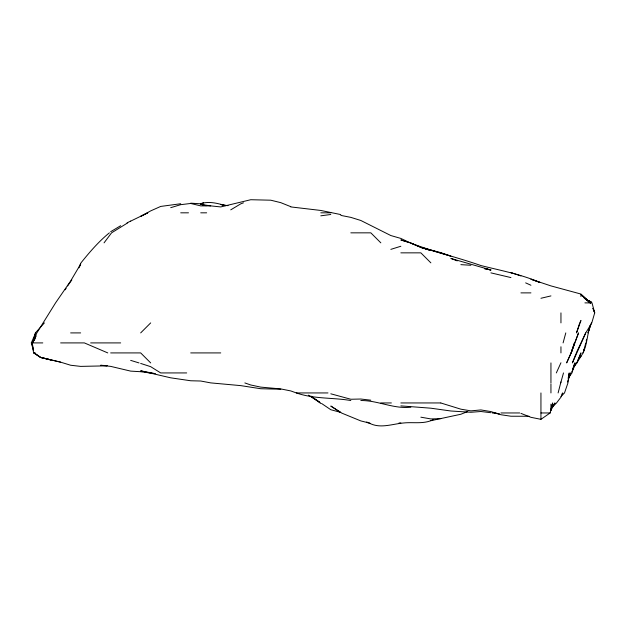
<?xml version="1.0" encoding="UTF-8"?>
<svg xmlns="http://www.w3.org/2000/svg" width="626" height="626" viewBox="0 0 626 626"><rect width="100%" height="100%" fill="white"/><g stroke="black" fill="none" stroke-linecap="round" stroke-linejoin="round"><path stroke-width="0.94" d="M568.134 378.386L569.222 372.932L567.946 382.94L564.503 392.94L560.951 396.469M586.186 341.092L586.57 339.269M583.956 349.277L583.189 352.915L585.803 342.907M520.926 413.363L530.934 417.315L540.942 419.326L550.152 412.957L552.688 402.948L551.193 408.575M558.11 392.94L560.951 381.962M590.271 325.63C586.312 336.639 587.431 350.537 578.471 359.105M33.968 338.361L35.4 332.907L44.391 322.899M563.095 342.907L565.794 332.907M560.7 382.94L563.494 372.932M34.36 337.453L35.682 332.907L31.3 342.907L33.366 350.184M590.169 325.63L588.017 332.907L591.46 322.899M579.723 322.899L576.515 332.907L580.967 320.504L580.138 322.1M567.539 382.024L570.709 372.932L569.284 375.24M572.594 369.293L574.848 362.923L571.953 372.932L568.627 377.627M574.77 342.907L571.194 352.915L566.624 362.923L571.076 352.915L574.457 342.907L571.186 352.915L578.534 332.907L575.114 341.999M575.936 353.823L572.399 362.923L585.764 332.907L591.789 322.899L594.7 312.89L591.993 302.882L590.975 301.669L586.421 299.885M78.915 267.818L80.989 262.857C89.612 252.114 98.665 241.573 109.362 232.841M585.662 332.907L576.288 352.915M79.502 266.731L80.644 264.102L70.636 281.011L55.565 302.882L36.864 332.907L32.568 342.907L35.346 337.907M556.326 372.932L560.951 362.767M571.71 372.094L576.147 362.923L575.114 364.418M550.943 410.226L554.988 402.948L553.259 405.312M36.222 335.982L31.949 342.907L33.601 352.915L40.612 357.423L60.628 362.157L70.636 365.24L80.644 366.39L107.023 365.834M65.151 289.799L66.129 288.257M67.585 285.949L71.818 279.947M33.788 340.599L34.868 339.065M561.866 394.224L562.79 392.94L560.951 397.166L556.537 402.948L551.569 407.839M104.057 242.849L111.569 232.841L127.743 222.833M574.558 365.92L576.953 362.923L580.967 352.915L576.773 362.923L580.967 356.374L578.471 358.995M140.678 332.907L150.686 322.899M110.661 231.714L120.669 225.712M230.736 209.851L240.744 203.849L243.491 202.816M127.055 222.833L130.67 221.095M130.67 221.127L147.806 212.824L140.678 216.4L150.686 210.892L160.694 206.431L180.703 203.747M369.004 422.965C380.06 429.037 392.119 423.951 403.731 422.965C413.661 421.932 424.107 424.412 433.372 419.561M467.716 411.509L460.885 414.248L430.868 420.703M390.843 249.367L400.851 246.253M203.661 202.816L200.719 203.716C208.779 201.009 217.394 203.27 225.282 205.539M170.702 207.683L180.703 204.671L190.711 203.466L200.719 205.884L210.727 205.884L220.735 206.932L250.752 199.725L270.761 200.195L280.769 202.652L290.777 206.666M540.942 298.273L550.943 295.91M320.794 215.821L330.802 214.491M440.876 418.637L430.868 418.927L420.86 417.182M180.703 212.824L188.496 212.824M200.719 212.824L206.65 212.824M320.794 212.824L330.802 212.824M350.818 232.841L370.827 232.841L380.835 242.849M400.851 252.849L420.86 252.849L430.868 262.857M520.926 292.882L530.934 292.882M584.919 302.882L590.975 302.882L584.042 297.89M70.636 332.907L80.644 332.907M31.3 342.907L42.779 342.907M60.628 342.907L84.369 342.907L107.774 352.915M90.645 342.907L120.669 342.907M33.601 352.915L35.322 352.915M110.661 352.915L140.678 352.915L150.686 362.923M190.711 352.915L220.735 352.915M186.689 372.932L160.694 372.932L150.686 366.672L140.678 363.432M244.86 382.94L250.752 384.99L260.76 387.118L280.769 388.918L290.777 390.929L296.372 392.94L327.977 392.94M380.835 402.948L391.36 402.948M400.851 402.948L440.767 402.948M500.917 412.957L519.713 412.957M540.942 412.957L550.152 412.957M399.028 422.965L400.851 422.965M529.111 416.274L510.918 416.22L500.917 414.733L490.909 411.587L480.901 409.928L470.893 410.867L460.885 409.185L440.876 402.995M410.852 407.182C393.597 409.146 377.822 400.358 360.826 400.53M280.769 389.231L260.76 388.73L240.744 385.624L210.727 382.893L200.719 381.015L190.711 380.764L170.702 377.822L140.678 370.827L155.232 373.675L140.678 371.719L130.67 371.116L110.661 366.374L100.653 365.287L107.023 365.639M460.885 264.649L470.893 265.26M190.711 203.168L200.719 203.818M400.851 405.883L430.868 408.199L450.884 411L470.893 412.268L480.901 411.501L490.909 412.714M370.827 400.194L360.826 399.028L350.818 399.247L330.802 393.801M290.777 206.916L320.794 210.453L340.81 214.585M492.271 412.957L498.992 413.864M341.397 412.957L360.826 420.922L369.974 423.207M350.818 400.53C332.696 397.44 313.978 399.13 296.372 392.94M210.727 205.884L200.719 204.366L206.173 205.711M228.013 205.68L220.735 204.506L225.282 205.672M486.355 269.157L490.909 269.908L484.54 268.632M494.736 412.957L499.149 413.786M340.81 215.391L350.818 217.371L360.826 220.477L390.843 235.548L400.851 238.428L410.187 242.849L400.851 239.954L410.852 242.958L420.86 247.348L430.868 250.549L420.86 247.434L410.852 243.162C433.802 251.832 457.739 257.45 480.901 265.541C500.816 270.542 521.082 274.282 540.027 282.514M484.54 268.664L490.909 270.002L450.884 258.444L457.246 260.893M510.918 277.568L490.909 272.866M60.628 362.157L40.612 357.43L34.148 352.915L40.612 357.43L50.62 359.903L40.612 357.36M340.81 412.409L330.802 409.725L321.568 403.473M130.67 360.38L139.019 362.923M511.904 272.866L510.918 272.537L520.926 275.925M540.027 282.537L530.934 279.227L550.943 285.902L580.967 294.056L590.052 302.882L580.967 294.486L590.858 302.882M588.471 301.106L590.975 302.225L585.967 299.275M525.652 282.874L530.934 285.245M320.027 402.479L308.383 395.155M340.043 411.916L330.802 406.055L340.81 412.604M587.125 300.347L590.975 302.882M319.26 401.9L310.793 396.109L320.794 403.488M366.773 421.932L368.26 422.965M584.668 298.445L586.147 299.557M589.113 301.771L590.592 302.882M32.341 343.823L33.421 349.277M580.967 294.353L580.967 296.56M560.951 312.89L560.951 322.899M560.951 346.773L560.951 352.915M550.943 362.923L550.943 382.94M550.943 383.965L550.943 392.94M550.943 404.122L550.943 410.609M540.942 392.94L540.942 419.326M594.7 312.89L592.994 308.344L594.7 312.89M440.876 252.654L420.86 247.356L450.884 256.151L440.876 252.654M590.975 302.225L586.805 299.901L590.975 302.272"/></g></svg>
